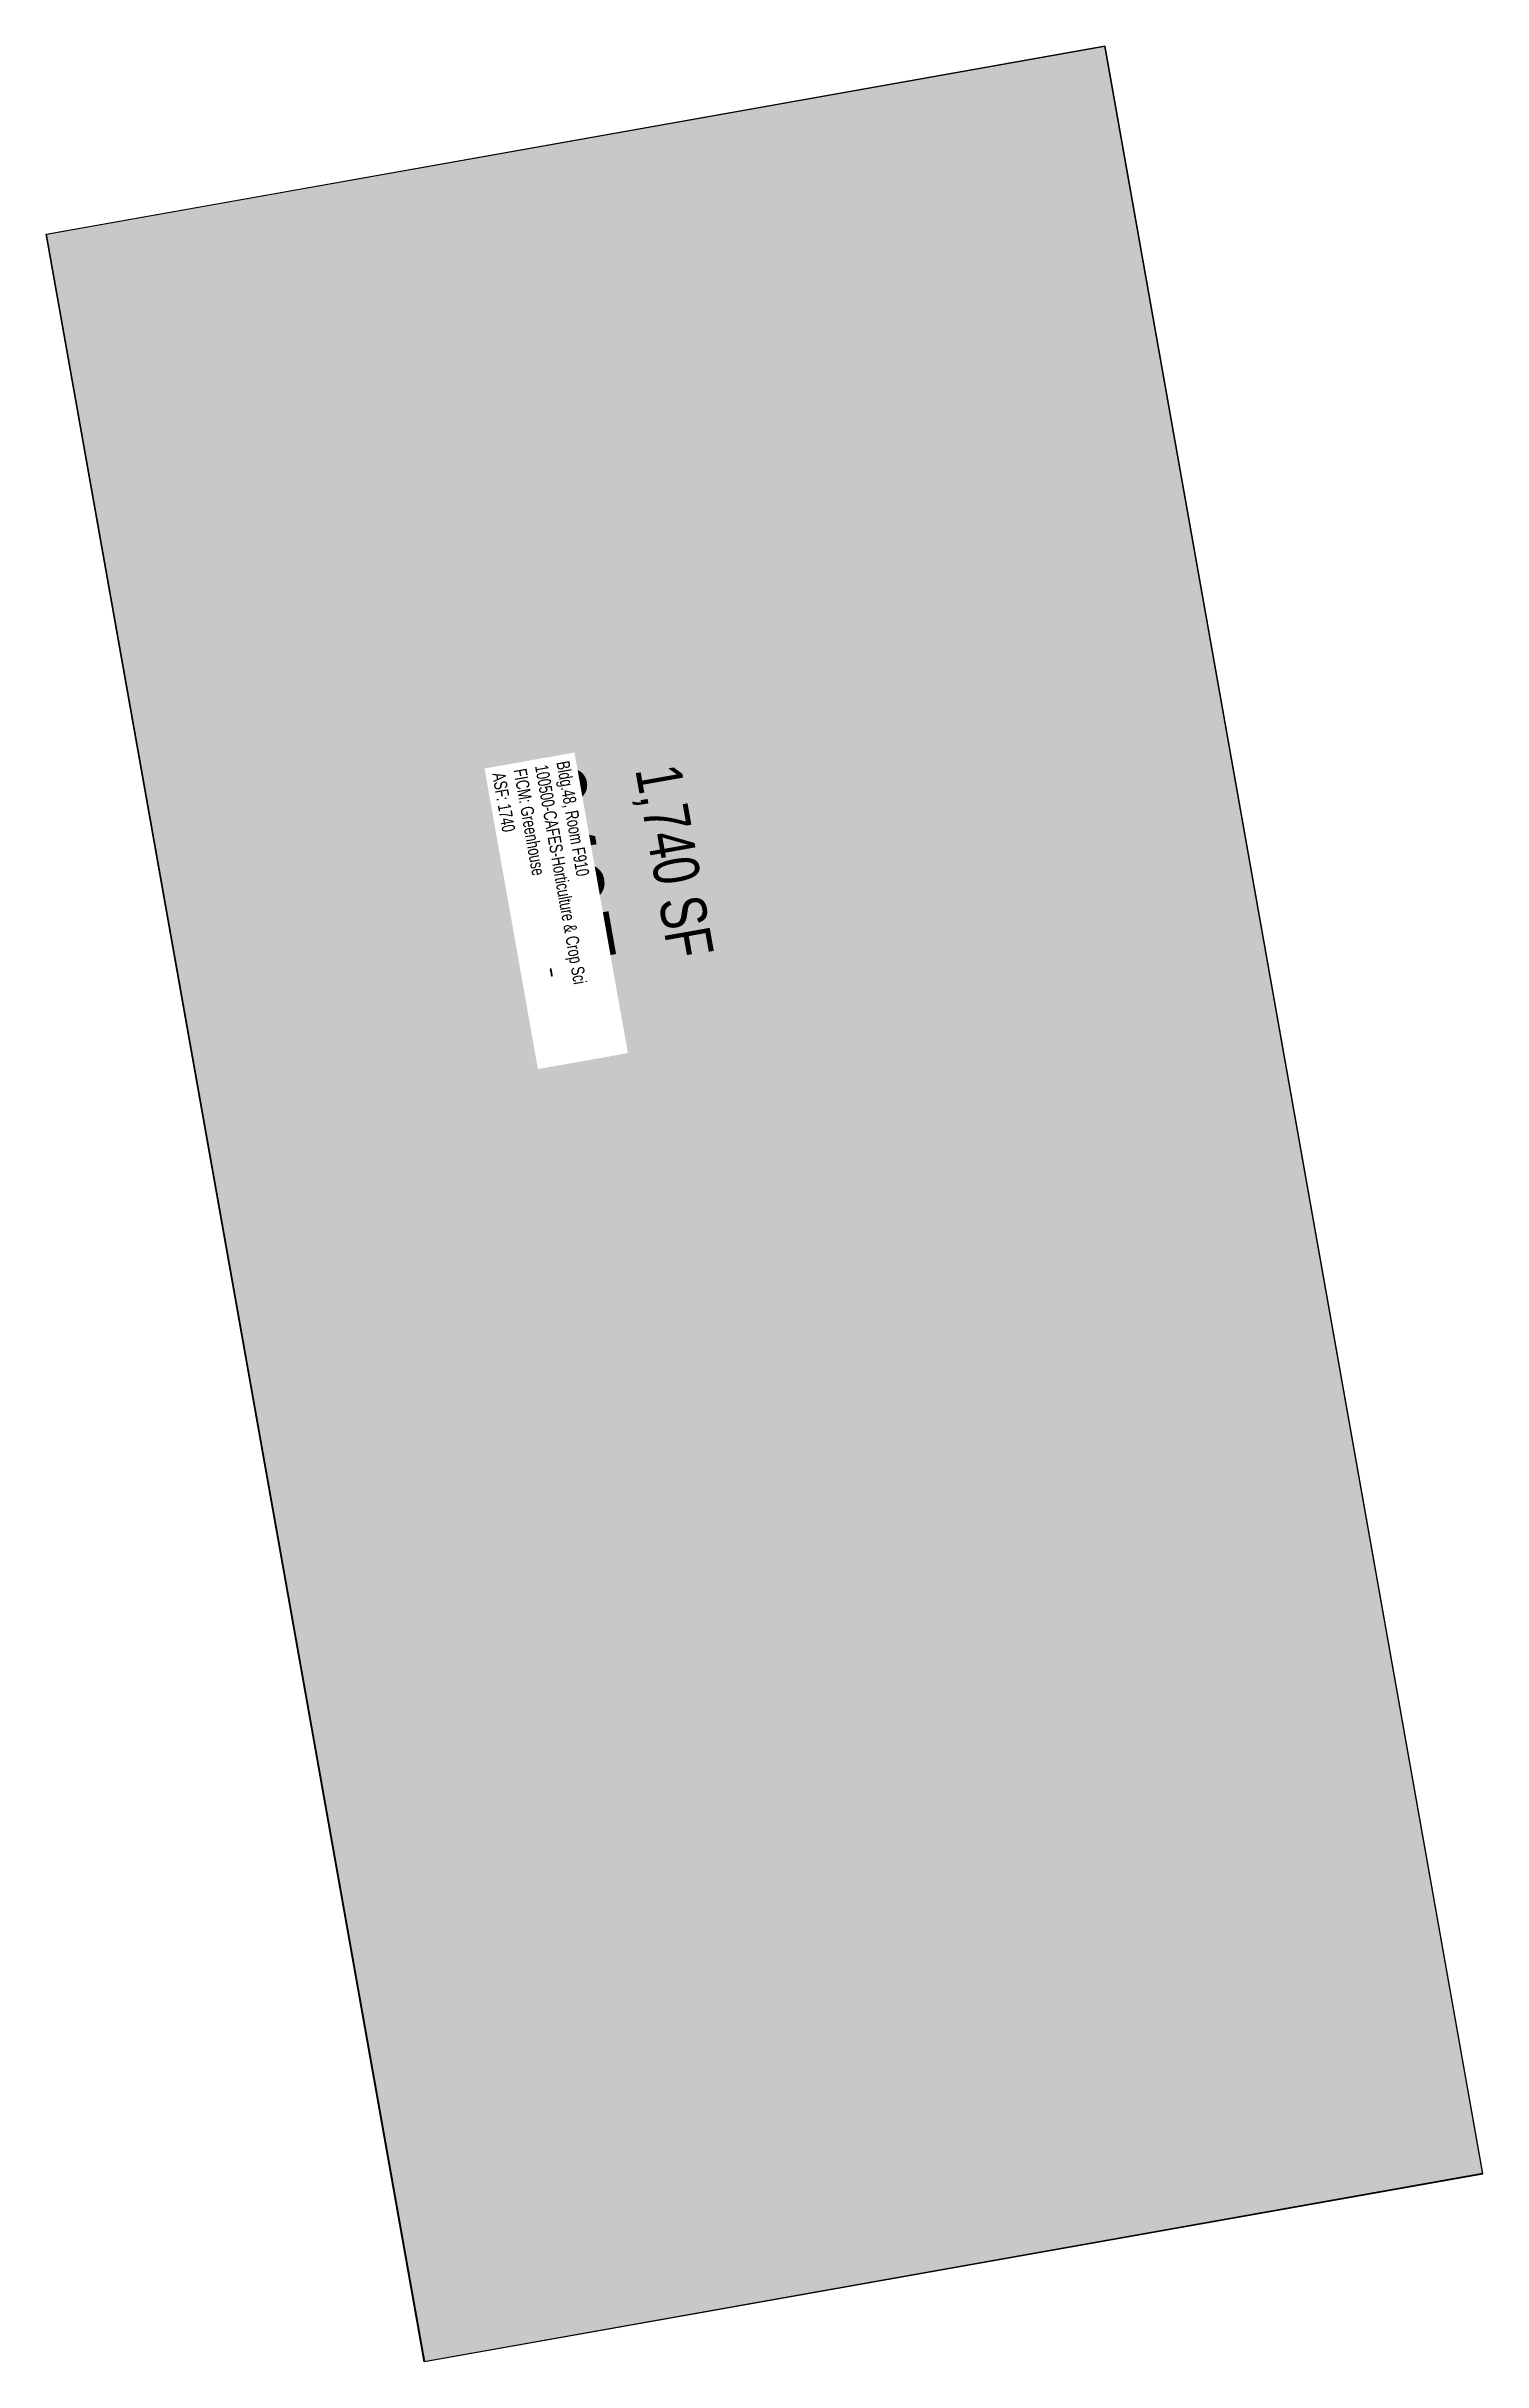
# Model space of a CAD drawing. Header units: inches. Extents: x 69207095 to 69207567, y 27712251 to 27713011.
import ezdxf
from ezdxf.enums import TextEntityAlignment as Align

# ---------------------------------------------------------------- set-up
doc = ezdxf.new("R2010")
doc.units = ezdxf.units.IN
doc.header["$MEASUREMENT"] = 0
for name, color, linetype in [('A-IDEN-RNUM', 7, 'Continuous'), ('A-IDEN-SNUM', 4, 'Continuous'), ('A-IDEN-VNUM', 4, 'Continuous'), ('A-WALL', 5, 'Continuous'), ('AREA-ASSIGN', 7, 'Continuous'), ('AREA-GROSS', 1, 'Continuous'), ('AREA-TEXT', 3, 'Continuous'), ('Rooms-Category-Color', 7, 'Continuous'), ('Rooms-College-Color', 7, 'Continuous'), ('Rooms-Department-Color', 7, 'Continuous'), ('Rooms-Division-Color', 7, 'Continuous'), ('Rooms-Information', 7, 'Continuous')]:
    doc.layers.add(name, color=color, linetype=linetype)
doc.styles.add('AREA', font='arial.ttf', dxfattribs={"width": 0.75, "height": 60})
doc.styles.add('ID', font='ARIALN.TTF', dxfattribs={"width": 0.85, "height": 0.25})
doc.styles.add('ROOMSNUMBER', font='TXT.SHX', dxfattribs={"height": 1})

msp = doc.modelspace()

# ---------------------------------------------------------------- hatches: boundary and pattern name
at = {"layer": 'Rooms-Category-Color', "true_color": 0xfbafa2}
msp.add_hatch(color=21, dxfattribs=at).paths.add_polyline_path([(69207095.33, 27712949.39), (69207442.96, 27713011.12), (69207567.09, 27712312.31), (69207219.46, 27712250.51)])
at = {"layer": 'Rooms-College-Color', "true_color": 0xe3c5e1}
msp.add_hatch(color=254, dxfattribs=at).paths.add_polyline_path([(69207095.33, 27712949.39), (69207442.96, 27713011.12), (69207567.09, 27712312.31), (69207219.46, 27712250.51)])
at = {"layer": 'Rooms-Department-Color', "true_color": 0xe3c5e1}
msp.add_hatch(color=254, dxfattribs=at).paths.add_polyline_path([(69207095.33, 27712949.39), (69207442.96, 27713011.12), (69207567.09, 27712312.31), (69207219.46, 27712250.51)])
at = {"layer": 'Rooms-Division-Color', "true_color": 0xe3c5e1}
msp.add_hatch(color=254, dxfattribs=at).paths.add_polyline_path([(69207095.33, 27712949.39), (69207442.96, 27713011.12), (69207567.09, 27712312.31), (69207219.46, 27712250.51)])

# ---------------------------------------------------------------- linework, layer by layer
at = {"layer": 'A-WALL'}
msp.add_lwpolyline([(69207095.33, 27712949.39), (69207219.56, 27712250.53), (69207567.1, 27712312.26), (69207442.96, 27713011.12), (69207095.34, 27712949.33)], dxfattribs=at)
at = {"layer": 'AREA-ASSIGN'}
msp.add_lwpolyline([(69207095.33, 27712949.39), (69207442.96, 27713011.12), (69207567.09, 27712312.31), (69207219.46, 27712250.51), (69207219.46, 27712250.51)], close=True, dxfattribs=at)
at = {"layer": 'AREA-GROSS'}
msp.add_lwpolyline([(69207095.33, 27712949.39), (69207442.96, 27713011.12), (69207567.09, 27712312.31), (69207219.46, 27712250.51), (69207219.46, 27712250.51)], close=True, dxfattribs=at)

# ---------------------------------------------------------------- texts
at = {"layer": 'A-IDEN-RNUM', "style": 'ROOMSNUMBER'}
msp.add_text('0910-00', height=0.3, rotation=280.07213, dxfattribs=at).set_placement((69207261.18, 27712706.83), align=Align.MIDDLE)
at = {"layer": 'A-IDEN-SNUM', "style": 'ROOMSNUMBER'}
msp.add_text('0480F91000', height=0.3, rotation=280.07213, dxfattribs=at).set_placement((69207261.18, 27712706.83), align=Align.MIDDLE)
at = {"layer": 'A-IDEN-VNUM', "style": 'ID', "width": 0.85}
msp.add_text('048F', height=30, rotation=280.07213, dxfattribs=at).set_placement((69207262.09, 27712741.94), align=Align.MIDDLE)
at = {"layer": 'AREA-TEXT', "style": 'AREA', "width": 0.75}
msp.add_text('1,740 SF', height=15, rotation=280.07213, dxfattribs=at).set_placement((69207301.71, 27712743.44), align=Align.MIDDLE_CENTER)

# ---------------------------------------------------------------- next in the draw order: texts
at = {"layer": 'Rooms-Information', "insert": (69207241.69, 27712772.13), "char_height": 4.2857, "width": 96, "attachment_point": 7, "rotation": 280.07213, "style": 'ID', "bg_fill": 3, "box_fill_scale": 1.5, "bg_fill_color": 256, "bg_fill_true_color": 13158600, "bg_fill_transparency": 0}
msp.add_mtext('Bldg.48, Room F910^M^J100500-CAFES-Horticulture & Crop Sci^M^JFICM: Greenhouse^M^JASF: 1740', dxfattribs=at)

doc.saveas('drawing.dxf')
